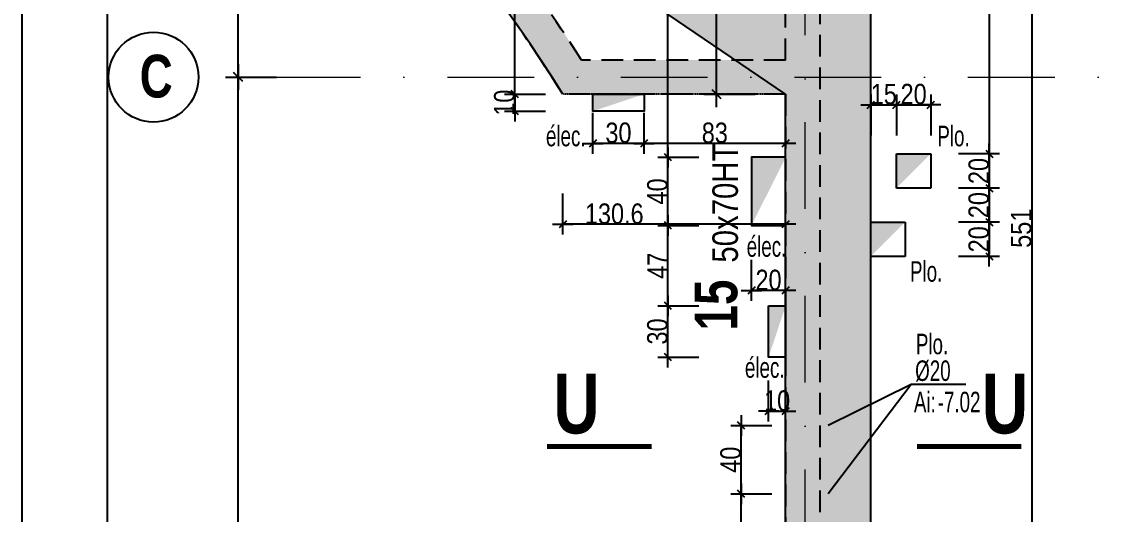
# Model space of a CAD drawing. Header units: millimetres. Extents: x 16050 to 21990, y -27198 to -22998.
# Drawn here: x 16050 to 16690, y -24818 to -24530 of the extents above; entities that cross this region are included whole.
import ezdxf
from ezdxf.enums import TextEntityAlignment as Align

# ---------------------------------------------------------------- set-up
doc = ezdxf.new("R2010")
doc.units = ezdxf.units.MM
doc.linetypes.add('CACHEX2', pattern=[19.049999999999997, 12.7, -6.35])
doc.linetypes.add('TIRETPTX2', pattern=[50.8, 25.4, -12.7, 0, -12.7])
for name, color, linetype in [('01-Cad  2', 1, 'Continuous'), ('01_cote_gen', 4, 'Continuous'), ('01_linteaux', 2, 'Continuous'), ('01_murs_sup', 2, 'CACHEX2'), ('01_poch_BN', 9, 'Continuous'), ('01_resv', 32, 'Continuous'), ('01_texte', 230, 'Continuous'), ('AA_COTES', 2, 'Continuous')]:
    doc.layers.add(name, color=color, linetype=linetype)
doc.layers.add('01_tram_axes', color=2, linetype='TIRETPTX2', lineweight=9)
doc.styles.add('ARIAL NA', font='ARIALN.TTF')
doc.styles.add('impact', font='impact.ttf')
doc.styles.add('STYLE2', font='ARIALN.TTF')
doc.dimstyles.new('JB50', dxfattribs={"dimscale": 0.1, "dimtxt": 150, "dimasz": 15, "dimexe": 0.1, "dimexo": 0.1, "dimgap": 0.09, "dimtad": 1, "dimdec": 1, "dimdsep": 46, "dimtxsty": 'STYLE2', "dimblk1": 'BOND_G', "dimblk2": 'BOND_D', "dimsah": 1, "dimcen": 1.5, "dimdle": 0.01, "dimse1": 1, "dimse2": 1, "dimclrd": 4, "dimclre": 2, "dimclrt": 6, "dimazin": 2, "dimtfac": 2.333333333333333, "dimtdec": 1, "dimtix": 1, "dimtmove": 2, "dimatfit": 3, "dimldrblk": 'BOND_G', "dimfxl": 1, "dimtolj": 1, "dimtzin": 0, "dimarcsym": 0})
doc.dimstyles.new('JB50res', dxfattribs={"dimscale": 0.1, "dimtxt": 120, "dimasz": 12, "dimexe": 0.1, "dimexo": 0.1, "dimgap": 0.09, "dimtad": 1, "dimdec": 1, "dimdsep": 46, "dimtxsty": 'STYLE2', "dimblk1": 'BOND_G', "dimblk2": 'BOND_D', "dimsah": 1, "dimcen": 1.5, "dimdle": 0.01, "dimse1": 1, "dimse2": 1, "dimclrd": 4, "dimclre": 2, "dimclrt": 6, "dimazin": 2, "dimtfac": 2.333333333333333, "dimtdec": 1, "dimtix": 1, "dimtmove": 2, "dimatfit": 3, "dimldrblk": 'BOND_G', "dimfxl": 1, "dimtolj": 1, "dimtzin": 0, "dimarcsym": 0})

# ---------------------------------------------------------------- blocks, each defined once
blk = doc.blocks.new('BOND_G')
at = {"layer": 'AA_COTES', "color": 0}
for p, q in [((0, -5), (0, 14.99999999999999)), ((5, 0), (-5, 0)), ((1.767766952966312, 1.767766952966312), (-1.767766952966426, -1.767766952966426))]:
    blk.add_line(p, q, dxfattribs=at)
blk = doc.blocks.new('BOND_D')
at = {"layer": 'AA_COTES', "color": 0}
for p, q in [((0, 5), (0, -15)), ((5, 0), (-5, 0)), ((-1.767766952966312, -1.767766952966312), (1.767766952966426, 1.767766952966426))]:
    blk.add_line(p, q, dxfattribs=at)
blk = doc.blocks.new('*D5467')
at = {"layer": '01_cote_gen', "color": 4, "lineweight": -2, "ltscale": 3, "transparency": 16777216}
blk.add_line((16176.35686129236, -25170.91393041455), (16176.35686129236, -24563.91393007614), dxfattribs=at)
at = {"layer": 'Defpoints', "color": 0, "ltscale": 3, "transparency": 16777216}
for p in [(16176.35686129236, -24562.41393007614), (16176.35686129236, -24562.41393007614), (16268.07603267773, -25172.41393041455)]:
    blk.add_point(p, dxfattribs=at)
at = {"layer": '01_cote_gen', "color": 4, "lineweight": -2, "ltscale": 3, "transparency": 16777216, "xscale": 1.5, "yscale": 1.5, "zscale": 1.5}
for name, p, rotation in [('BOND_D', (16176.35686129236, -24562.41393007614), 90), ('BOND_G', (16176.35686129236, -25172.41393041455), 270)]:
    blk.add_blockref(name, p, dxfattribs=dict(at, rotation=rotation))
at = {"layer": '01_cote_gen', "color": 6, "ltscale": 3, "transparency": 16777216, "insert": (16168.68926647654, -24867.41393024534), "char_height": 15, "attachment_point": 5, "rotation": 90, "style": 'STYLE2'}
blk.add_mtext('\\A1;610', dxfattribs=at)
blk = doc.blocks.new('*D5468')
at = {"layer": '01_cote_gen', "color": 4, "lineweight": -2, "ltscale": 3, "transparency": 16777216}
blk.add_line((16176.35686129236, -24560.91393007614), (16176.35686129236, -24415.91393005919), dxfattribs=at)
at = {"layer": 'Defpoints', "color": 0, "ltscale": 3, "transparency": 16777216}
for p in [(16176.35686129236, -24414.41393005919), (16268.14175490055, -24414.41393005919), (16176.35686129236, -24562.41393007614)]:
    blk.add_point(p, dxfattribs=at)
at = {"layer": '01_cote_gen', "color": 4, "lineweight": -2, "ltscale": 3, "transparency": 16777216, "xscale": 1.5, "yscale": 1.5, "zscale": 1.5}
for name, p, rotation in [('BOND_D', (16176.35686129236, -24414.41393005919), 90), ('BOND_G', (16176.35686129236, -24562.41393007614), 270)]:
    blk.add_blockref(name, p, dxfattribs=dict(at, rotation=rotation))
at = {"layer": '01_cote_gen', "color": 6, "ltscale": 3, "transparency": 16777216, "insert": (16168.68926647654, -24488.41393006766), "char_height": 15, "attachment_point": 5, "rotation": 90, "style": 'STYLE2'}
blk.add_mtext('\\A1;148', dxfattribs=at)
blk = doc.blocks.new('*D7367')
at = {"layer": '01_cote_gen', "color": 4, "lineweight": -2, "ltscale": 0.1, "transparency": 16777216}
blk.add_line((16641.49295428441, -24376.57622839697), (16641.4929542844, -24925.21694104262), dxfattribs=at)
at = {"layer": 'Defpoints', "color": 0, "ltscale": 0.1, "transparency": 16777216}
for p in [(16623.21368404924, -24375.37622839697), (16623.23056577023, -24926.41694104263), (16641.4929542844, -24926.41694104263)]:
    blk.add_point(p, dxfattribs=at)
at = {"layer": '01_cote_gen', "color": 4, "lineweight": -2, "ltscale": 0.1, "transparency": 16777216, "xscale": 1.2, "yscale": 1.2, "zscale": 1.2}
for name, p, rotation in [('BOND_G', (16641.49295428441, -24375.37622839697), 90), ('BOND_D', (16641.4929542844, -24926.41694104263), 270)]:
    blk.add_blockref(name, p, dxfattribs=dict(at, rotation=rotation))
at = {"layer": '01_cote_gen', "color": 6, "ltscale": 0.1, "transparency": 16777216, "insert": (16635.35707843175, -24650.89658471979), "char_height": 12, "attachment_point": 5, "rotation": 90, "style": 'STYLE2'}
blk.add_mtext('\\A1;551', dxfattribs=at)
blk = doc.blocks.new('*D7787')
at = {"layer": '01_texte', "color": 4, "lineweight": -2, "ltscale": 200, "transparency": 16777216}
blk.add_line((16616.60744209926, -24376.57622839407), (16616.60744209925, -24606.17224478113), dxfattribs=at)
at = {"layer": 'Defpoints', "color": 0, "ltscale": 200, "transparency": 16777216}
for p in [(16595.61860503998, -24375.37622839407), (16582.26628271225, -24607.37224478113), (16616.60744209925, -24607.37224478113)]:
    blk.add_point(p, dxfattribs=at)
at = {"layer": '01_texte', "color": 4, "lineweight": -2, "ltscale": 200, "transparency": 16777216, "xscale": 1.2, "yscale": 1.2, "zscale": 1.2}
for name, p, rotation in [('BOND_G', (16616.60744209926, -24375.37622839407), 90), ('BOND_D', (16616.60744209925, -24607.37224478113), 270)]:
    blk.add_blockref(name, p, dxfattribs=dict(at, rotation=rotation))
at = {"layer": '01_texte', "color": 6, "ltscale": 200, "transparency": 16777216, "insert": (16610.4715662466, -24491.3742365876), "char_height": 12, "attachment_point": 5, "rotation": 90, "style": 'STYLE2'}
blk.add_mtext('\\A1;232', dxfattribs=at)
blk = doc.blocks.new('*D7788')
at = {"layer": '01_texte', "color": 4, "lineweight": -2, "ltscale": 200, "transparency": 16777216}
blk.add_line((16616.60744209925, -24608.57224478113), (16616.60744209925, -24626.17224478113), dxfattribs=at)
at = {"layer": 'Defpoints', "color": 0, "ltscale": 200, "transparency": 16777216}
for p in [(16598.60744209925, -24607.37224478113), (16582.26628271225, -24627.37224478113), (16616.60744209925, -24627.37224478113)]:
    blk.add_point(p, dxfattribs=at)
at = {"layer": '01_texte', "color": 4, "lineweight": -2, "ltscale": 200, "transparency": 16777216, "xscale": 1.2, "yscale": 1.2, "zscale": 1.2}
for name, p, rotation in [('BOND_G', (16616.60744209925, -24607.37224478113), 90), ('BOND_D', (16616.60744209925, -24627.37224478113), 270)]:
    blk.add_blockref(name, p, dxfattribs=dict(at, rotation=rotation))
at = {"layer": '01_texte', "color": 6, "ltscale": 200, "transparency": 16777216, "insert": (16610.4715662466, -24617.37224478113), "char_height": 12, "attachment_point": 5, "rotation": 90, "style": 'STYLE2'}
blk.add_mtext('\\A1;20', dxfattribs=at)
blk = doc.blocks.new('*D7789')
at = {"layer": '01_texte', "color": 4, "lineweight": -2, "ltscale": 200, "transparency": 16777216}
blk.add_line((16616.60744209925, -24628.57224478113), (16616.60744209925, -24646.15979470483), dxfattribs=at)
at = {"layer": 'Defpoints', "color": 0, "ltscale": 200, "transparency": 16777216}
for p in [(16598.60744209925, -24627.37224478113), (16567.22373532893, -24647.35979470483), (16616.60744209925, -24647.35979470483)]:
    blk.add_point(p, dxfattribs=at)
at = {"layer": '01_texte', "color": 4, "lineweight": -2, "ltscale": 200, "transparency": 16777216, "xscale": 1.2, "yscale": 1.2, "zscale": 1.2}
for name, p, rotation in [('BOND_G', (16616.60744209925, -24627.37224478113), 90), ('BOND_D', (16616.60744209925, -24647.35979470483), 270)]:
    blk.add_blockref(name, p, dxfattribs=dict(at, rotation=rotation))
at = {"layer": '01_texte', "color": 6, "ltscale": 200, "transparency": 16777216, "insert": (16610.4715662466, -24637.36601974298), "char_height": 12, "attachment_point": 5, "rotation": 90, "style": 'STYLE2'}
blk.add_mtext('\\A1;20', dxfattribs=at)
blk = doc.blocks.new('*D7790')
at = {"layer": '01_texte', "color": 4, "lineweight": -2, "ltscale": 200, "transparency": 16777216}
blk.add_line((16616.60744209925, -24648.55979470483), (16616.60744209925, -24666.15979470483), dxfattribs=at)
at = {"layer": 'Defpoints', "color": 0, "ltscale": 200, "transparency": 16777216}
for p in [(16567.22373532893, -24647.35979470483), (16567.22373532893, -24667.35979470483), (16616.60744209925, -24667.35979470483)]:
    blk.add_point(p, dxfattribs=at)
at = {"layer": '01_texte', "color": 4, "lineweight": -2, "ltscale": 200, "transparency": 16777216, "xscale": 1.2, "yscale": 1.2, "zscale": 1.2}
for name, p, rotation in [('BOND_G', (16616.60744209925, -24647.35979470483), 90), ('BOND_D', (16616.60744209925, -24667.35979470483), 270)]:
    blk.add_blockref(name, p, dxfattribs=dict(at, rotation=rotation))
at = {"layer": '01_texte', "color": 6, "ltscale": 200, "transparency": 16777216, "insert": (16610.4715662466, -24657.35979470483), "char_height": 12, "attachment_point": 5, "rotation": 90, "style": 'STYLE2'}
blk.add_mtext('\\A1;20', dxfattribs=at)
blk = doc.blocks.new('*D7791')
at = {"layer": '01_texte', "color": 4, "lineweight": -2, "ltscale": 200, "transparency": 16777216}
blk.add_line((16548.42373532707, -24578.56511745931), (16561.06628271225, -24578.56511745931), dxfattribs=at)
at = {"layer": 'Defpoints', "color": 0, "ltscale": 200, "transparency": 16777216}
for p in [(16562.26628271225, -24578.56511745931), (16547.22373532707, -24593.77231711822), (16562.26628271225, -24607.37224478113)]:
    blk.add_point(p, dxfattribs=at)
at = {"layer": '01_texte', "color": 4, "lineweight": -2, "ltscale": 200, "transparency": 16777216, "xscale": 1.2, "yscale": 1.2, "zscale": 1.2, "rotation": 180}
blk.add_blockref('BOND_G', (16547.22373532707, -24578.56511745931), dxfattribs=at)
at = {"layer": '01_texte', "color": 4, "lineweight": -2, "ltscale": 200, "transparency": 16777216, "xscale": 1.2, "yscale": 1.2, "zscale": 1.2}
blk.add_blockref('BOND_D', (16562.26628271225, -24578.56511745931), dxfattribs=at)
at = {"layer": '01_texte', "color": 6, "ltscale": 200, "transparency": 16777216, "insert": (16554.74500901966, -24572.42924160665), "char_height": 12, "attachment_point": 5, "style": 'STYLE2'}
blk.add_mtext('\\A1;15', dxfattribs=at)
blk = doc.blocks.new('*D7792')
at = {"layer": '01_texte', "color": 4, "lineweight": -2, "ltscale": 200, "transparency": 16777216}
blk.add_line((16563.46628271225, -24578.56511745931), (16581.06628271225, -24578.56511745931), dxfattribs=at)
at = {"layer": 'Defpoints', "color": 0, "ltscale": 200, "transparency": 16777216}
for p in [(16582.26628271225, -24578.56511745931), (16562.26628271225, -24584.56511745931), (16582.26628271225, -24607.37224478113)]:
    blk.add_point(p, dxfattribs=at)
at = {"layer": '01_texte', "color": 4, "lineweight": -2, "ltscale": 200, "transparency": 16777216, "xscale": 1.2, "yscale": 1.2, "zscale": 1.2, "rotation": 180}
blk.add_blockref('BOND_G', (16562.26628271225, -24578.56511745931), dxfattribs=at)
at = {"layer": '01_texte', "color": 4, "lineweight": -2, "ltscale": 200, "transparency": 16777216, "xscale": 1.2, "yscale": 1.2, "zscale": 1.2}
blk.add_blockref('BOND_D', (16582.26628271225, -24578.56511745931), dxfattribs=at)
at = {"layer": '01_texte', "color": 6, "ltscale": 200, "transparency": 16777216, "insert": (16572.26628271225, -24572.42924160665), "char_height": 12, "attachment_point": 5, "style": 'STYLE2'}
blk.add_mtext('\\A1;20', dxfattribs=at)
blk = doc.blocks.new('*D7793')
at = {"layer": '01_texte', "color": 4, "lineweight": -2, "ltscale": 200, "transparency": 16777216}
blk.add_line((16471.14237058355, -24925.23243023194), (16471.14237058355, -24807.6184325593), dxfattribs=at)
at = {"layer": 'Defpoints', "color": 0, "ltscale": 200, "transparency": 16777216}
for p in [(16471.14237058355, -24806.4184325593), (16522.2172992463, -24806.4184325593), (16497.22373533878, -24926.43243023194)]:
    blk.add_point(p, dxfattribs=at)
at = {"layer": '01_texte', "color": 4, "lineweight": -2, "ltscale": 200, "transparency": 16777216, "xscale": 1.2, "yscale": 1.2, "zscale": 1.2}
for name, p, rotation in [('BOND_D', (16471.14237058355, -24806.4184325593), 90), ('BOND_G', (16471.14237058355, -24926.43243023194), 270)]:
    blk.add_blockref(name, p, dxfattribs=dict(at, rotation=rotation))
at = {"layer": '01_texte', "color": 6, "ltscale": 200, "transparency": 16777216, "insert": (16465.0064947309, -24866.42543139562), "char_height": 12, "attachment_point": 5, "rotation": 90, "style": 'STYLE2'}
blk.add_mtext('\\A1;120', dxfattribs=at)
blk = doc.blocks.new('*D7794')
at = {"layer": '01_texte', "color": 4, "lineweight": -2, "ltscale": 200, "transparency": 16777216}
blk.add_line((16471.14237058355, -24805.2184325593), (16471.14237058355, -24767.61843258604), dxfattribs=at)
at = {"layer": 'Defpoints', "color": 0, "ltscale": 200, "transparency": 16777216}
for p in [(16471.14237058355, -24766.41843258604), (16522.21730352181, -24766.41843258604), (16489.14237058355, -24806.4184325593)]:
    blk.add_point(p, dxfattribs=at)
at = {"layer": '01_texte', "color": 4, "lineweight": -2, "ltscale": 200, "transparency": 16777216, "xscale": 1.2, "yscale": 1.2, "zscale": 1.2}
for name, p, rotation in [('BOND_D', (16471.14237058355, -24766.41843258604), 90), ('BOND_G', (16471.14237058355, -24806.4184325593), 270)]:
    blk.add_blockref(name, p, dxfattribs=dict(at, rotation=rotation))
at = {"layer": '01_texte', "color": 6, "ltscale": 200, "transparency": 16777216, "insert": (16465.0064947309, -24786.41843257267), "char_height": 12, "attachment_point": 5, "rotation": 90, "style": 'STYLE2'}
blk.add_mtext('\\A1;40', dxfattribs=at)
blk = doc.blocks.new('*D7837')
at = {"layer": '01_resv', "color": 4, "lineweight": -2, "ltscale": 200, "transparency": 16777216}
for p, q in [((16338.51053725241, -24571.18680245285), (16338.51053725241, -24569.98680245285)), ((16338.51053725241, -24572.38680245285), (16338.51053725241, -24582.35939593577)), ((16338.51053725241, -24583.55939593578), (16338.51053725241, -24584.75939593578))]:
    blk.add_line(p, q, dxfattribs=at)
at = {"layer": 'Defpoints', "color": 0, "ltscale": 200, "transparency": 16777216}
for p in [(16384.26152309562, -24572.38680245285), (16338.51053725241, -24582.35939593577), (16384.26152309562, -24582.35939593577)]:
    blk.add_point(p, dxfattribs=at)
at = {"layer": '01_resv', "color": 4, "lineweight": -2, "ltscale": 200, "transparency": 16777216, "xscale": 1.2, "yscale": 1.2, "zscale": 1.2}
for name, p, rotation in [('BOND_G', (16338.51053725241, -24572.38680245285), 270), ('BOND_D', (16338.51053725241, -24582.35939593577), 90)]:
    blk.add_blockref(name, p, dxfattribs=dict(at, rotation=rotation))
at = {"layer": '01_resv', "color": 6, "ltscale": 200, "transparency": 16777216, "insert": (16332.37466139976, -24577.37309919431), "char_height": 12, "attachment_point": 5, "rotation": 90, "style": 'STYLE2'}
blk.add_mtext('\\A1;10', dxfattribs=at)
blk = doc.blocks.new('*D7838')
at = {"layer": '01_resv', "color": 4, "lineweight": -2, "ltscale": 200, "transparency": 16777216}
blk.add_line((16338.51053725241, -24571.18680245285), (16338.51053725241, -24376.61537716647), dxfattribs=at)
at = {"layer": 'Defpoints', "color": 0, "ltscale": 200, "transparency": 16777216}
for p in [(16338.51053725241, -24375.41537716647), (16362.8707350739, -24375.41537716647), (16356.51053725241, -24572.38680245285)]:
    blk.add_point(p, dxfattribs=at)
at = {"layer": '01_resv', "color": 4, "lineweight": -2, "ltscale": 200, "transparency": 16777216, "xscale": 1.2, "yscale": 1.2, "zscale": 1.2}
for name, p, rotation in [('BOND_D', (16338.51053725241, -24375.41537716647), 90), ('BOND_G', (16338.51053725241, -24572.38680245285), 270)]:
    blk.add_blockref(name, p, dxfattribs=dict(at, rotation=rotation))
at = {"layer": '01_resv', "color": 6, "ltscale": 200, "transparency": 16777216, "insert": (16332.37466139976, -24473.90108980965), "char_height": 12, "attachment_point": 5, "rotation": 90, "style": 'STYLE2'}
blk.add_mtext('\\A1;197', dxfattribs=at)
blk = doc.blocks.new('*D7839')
at = {"layer": '01_resv', "color": 4, "lineweight": -2, "ltscale": 200, "transparency": 16777216}
blk.add_line((16496.02373532676, -24601.23265192972), (16415.44402439248, -24601.23265192972), dxfattribs=at)
at = {"layer": 'Defpoints', "color": 0, "ltscale": 200, "transparency": 16777216}
for p in [(16414.24402439248, -24584.92123261696), (16497.22373532676, -24584.92123261696), (16414.24402439248, -24601.23265192972)]:
    blk.add_point(p, dxfattribs=at)
at = {"layer": '01_resv', "color": 4, "lineweight": -2, "ltscale": 200, "transparency": 16777216, "xscale": 1.2, "yscale": 1.2, "zscale": 1.2, "rotation": 180}
blk.add_blockref('BOND_D', (16414.24402439248, -24601.23265192972), dxfattribs=at)
at = {"layer": '01_resv', "color": 4, "lineweight": -2, "ltscale": 200, "transparency": 16777216, "xscale": 1.2, "yscale": 1.2, "zscale": 1.2}
blk.add_blockref('BOND_G', (16497.22373532676, -24601.23265192972), dxfattribs=at)
at = {"layer": '01_resv', "color": 6, "ltscale": 200, "transparency": 16777216, "insert": (16455.73387985962, -24595.09677607706), "char_height": 12, "attachment_point": 5, "style": 'STYLE2'}
blk.add_mtext('\\A1;83', dxfattribs=at)
blk = doc.blocks.new('*D7840')
at = {"layer": '01_resv', "color": 4, "lineweight": -2, "ltscale": 200, "transparency": 16777216}
blk.add_line((16413.04402439247, -24601.23265192972), (16385.46152309562, -24601.23265192972), dxfattribs=at)
at = {"layer": 'Defpoints', "color": 0, "ltscale": 200, "transparency": 16777216}
for p in [(16384.26152309562, -24583.23265192972), (16414.24402439248, -24583.23265192972), (16384.26152309562, -24601.23265192972)]:
    blk.add_point(p, dxfattribs=at)
at = {"layer": '01_resv', "color": 4, "lineweight": -2, "ltscale": 200, "transparency": 16777216, "xscale": 1.2, "yscale": 1.2, "zscale": 1.2, "rotation": 180}
blk.add_blockref('BOND_D', (16384.26152309562, -24601.23265192972), dxfattribs=at)
at = {"layer": '01_resv', "color": 4, "lineweight": -2, "ltscale": 200, "transparency": 16777216, "xscale": 1.2, "yscale": 1.2, "zscale": 1.2}
blk.add_blockref('BOND_G', (16414.24402439248, -24601.23265192972), dxfattribs=at)
at = {"layer": '01_resv', "color": 6, "ltscale": 200, "transparency": 16777216, "insert": (16399.25277374405, -24595.09677607706), "char_height": 12, "attachment_point": 5, "style": 'STYLE2'}
blk.add_mtext('\\A1;30', dxfattribs=at)
blk = doc.blocks.new('*D7841')
at = {"layer": '01_resv', "color": 4, "lineweight": -2, "ltscale": 200, "transparency": 16777216}
blk.add_line((16428.26741681981, -24648.1229857345), (16428.26741681981, -24610.56861139494), dxfattribs=at)
at = {"layer": 'Defpoints', "color": 0, "ltscale": 200, "transparency": 16777216}
for p in [(16428.26741681981, -24609.36861139494), (16477.19957937088, -24609.36861139494), (16477.19957937229, -24649.3229857345)]:
    blk.add_point(p, dxfattribs=at)
at = {"layer": '01_resv', "color": 4, "lineweight": -2, "ltscale": 200, "transparency": 16777216, "xscale": 1.2, "yscale": 1.2, "zscale": 1.2}
for name, p, rotation in [('BOND_D', (16428.26741681981, -24609.36861139494), 90), ('BOND_G', (16428.26741681981, -24649.3229857345), 270)]:
    blk.add_blockref(name, p, dxfattribs=dict(at, rotation=rotation))
at = {"layer": '01_resv', "color": 6, "ltscale": 200, "transparency": 16777216, "insert": (16422.13154096716, -24629.34579856472), "char_height": 12, "attachment_point": 5, "rotation": 90, "style": 'STYLE2'}
blk.add_mtext('\\A1;40', dxfattribs=at)
blk = doc.blocks.new('*D7842')
at = {"layer": '01_resv', "color": 4, "lineweight": -2, "ltscale": 200, "transparency": 16777216}
blk.add_line((16428.26741681981, -24608.16861139494), (16428.26741681982, -24376.576228382), dxfattribs=at)
at = {"layer": 'Defpoints', "color": 0, "ltscale": 200, "transparency": 16777216}
for p in [(16428.26741681982, -24375.376228382), (16464.30141729712, -24375.376228382), (16477.19957937229, -24609.36861139494)]:
    blk.add_point(p, dxfattribs=at)
at = {"layer": '01_resv', "color": 4, "lineweight": -2, "ltscale": 200, "transparency": 16777216, "xscale": 1.2, "yscale": 1.2, "zscale": 1.2}
for name, p, rotation in [('BOND_D', (16428.26741681982, -24375.376228382), 90), ('BOND_G', (16428.26741681981, -24609.36861139494), 270)]:
    blk.add_blockref(name, p, dxfattribs=dict(at, rotation=rotation))
at = {"layer": '01_resv', "color": 6, "ltscale": 200, "transparency": 16777216, "insert": (16422.13154096716, -24426.66300188688), "char_height": 12, "attachment_point": 5, "rotation": 90, "style": 'STYLE2'}
blk.add_mtext('\\A1;234', dxfattribs=at)
blk = doc.blocks.new('*D7843')
at = {"layer": '01_resv', "color": 4, "lineweight": -2, "ltscale": 200, "transparency": 16777216}
blk.add_line((16428.26741681981, -24695.14653308447), (16428.26741681981, -24650.5229857345), dxfattribs=at)
at = {"layer": 'Defpoints', "color": 0, "ltscale": 200, "transparency": 16777216}
for p in [(16428.26741681981, -24649.3229857345), (16487.21067439176, -24649.3229857345), (16487.24917592832, -24696.34653308447)]:
    blk.add_point(p, dxfattribs=at)
at = {"layer": '01_resv', "color": 4, "lineweight": -2, "ltscale": 200, "transparency": 16777216, "xscale": 1.2, "yscale": 1.2, "zscale": 1.2}
for name, p, rotation in [('BOND_D', (16428.26741681981, -24649.3229857345), 90), ('BOND_G', (16428.26741681981, -24696.34653308447), 270)]:
    blk.add_blockref(name, p, dxfattribs=dict(at, rotation=rotation))
at = {"layer": '01_resv', "color": 6, "ltscale": 200, "transparency": 16777216, "insert": (16422.25841681982, -24672.83475940948), "char_height": 12, "attachment_point": 5, "rotation": 90, "style": 'STYLE2'}
blk.add_mtext('\\A1;47', dxfattribs=at)
blk = doc.blocks.new('*D7844')
at = {"layer": '01_resv', "color": 4, "lineweight": -2, "ltscale": 200, "transparency": 16777216}
blk.add_line((16428.26741681981, -24725.12903438133), (16428.26741681981, -24697.54653308447), dxfattribs=at)
at = {"layer": 'Defpoints', "color": 0, "ltscale": 200, "transparency": 16777216}
for p in [(16428.26741681981, -24696.34653308447), (16487.24917592832, -24696.34653308447), (16487.24917592832, -24726.32903438133)]:
    blk.add_point(p, dxfattribs=at)
at = {"layer": '01_resv', "color": 4, "lineweight": -2, "ltscale": 200, "transparency": 16777216, "xscale": 1.2, "yscale": 1.2, "zscale": 1.2}
for name, p, rotation in [('BOND_D', (16428.26741681981, -24696.34653308447), 90), ('BOND_G', (16428.26741681981, -24726.32903438133), 270)]:
    blk.add_blockref(name, p, dxfattribs=dict(at, rotation=rotation))
at = {"layer": '01_resv', "color": 6, "ltscale": 200, "transparency": 16777216, "insert": (16422.13154096716, -24711.3377837329), "char_height": 12, "attachment_point": 5, "rotation": 90, "style": 'STYLE2'}
blk.add_mtext('\\A1;30', dxfattribs=at)
blk = doc.blocks.new('*D7845')
at = {"layer": '01_resv', "color": 4, "lineweight": -2, "ltscale": 200, "transparency": 16777216}
blk.add_line((16496.02176941124, -24687.38415286527), (16478.39957937229, -24687.38415286527), dxfattribs=at)
at = {"layer": 'Defpoints', "color": 0, "ltscale": 200, "transparency": 16777216}
for p in [(16477.19957937229, -24649.3229857345), (16497.22176941124, -24649.3229857345), (16477.19957937229, -24687.38415286527)]:
    blk.add_point(p, dxfattribs=at)
at = {"layer": '01_resv', "color": 4, "lineweight": -2, "ltscale": 200, "transparency": 16777216, "xscale": 1.2, "yscale": 1.2, "zscale": 1.2, "rotation": 180}
blk.add_blockref('BOND_D', (16477.19957937229, -24687.38415286527), dxfattribs=at)
at = {"layer": '01_resv', "color": 4, "lineweight": -2, "ltscale": 200, "transparency": 16777216, "xscale": 1.2, "yscale": 1.2, "zscale": 1.2}
blk.add_blockref('BOND_G', (16497.22176941124, -24687.38415286527), dxfattribs=at)
at = {"layer": '01_resv', "color": 6, "ltscale": 200, "transparency": 16777216, "insert": (16487.21067439176, -24681.24827701261), "char_height": 12, "attachment_point": 5, "style": 'STYLE2'}
blk.add_mtext('\\A1;20', dxfattribs=at)
blk = doc.blocks.new('*D7846')
at = {"layer": '01_resv', "color": 4, "lineweight": -2, "ltscale": 200, "transparency": 16777216}
for p, q in [((16486.04917592832, -24758.06381947457), (16484.84917592832, -24758.06381947457)), ((16487.24917592832, -24758.06381947457), (16497.22176941124, -24758.06381947457)), ((16498.42176941124, -24758.06381947457), (16499.62176941125, -24758.06381947457))]:
    blk.add_line(p, q, dxfattribs=at)
at = {"layer": 'Defpoints', "color": 0, "ltscale": 200, "transparency": 16777216}
for p in [(16487.24917592832, -24726.32903438133), (16497.22176941124, -24726.32903438133), (16497.22176941124, -24758.06381947457)]:
    blk.add_point(p, dxfattribs=at)
at = {"layer": '01_resv', "color": 4, "lineweight": -2, "ltscale": 200, "transparency": 16777216, "xscale": 1.2, "yscale": 1.2, "zscale": 1.2}
blk.add_blockref('BOND_G', (16487.24917592832, -24758.06381947457), dxfattribs=at)
at = {"layer": '01_resv', "color": 4, "lineweight": -2, "ltscale": 200, "transparency": 16777216, "xscale": 1.2, "yscale": 1.2, "zscale": 1.2, "rotation": 180}
blk.add_blockref('BOND_D', (16497.22176941124, -24758.06381947457), dxfattribs=at)
at = {"layer": '01_resv', "color": 6, "ltscale": 200, "transparency": 16777216, "insert": (16492.23547266978, -24751.92794362191), "char_height": 12, "attachment_point": 5, "style": 'STYLE2'}
blk.add_mtext('\\A1;10', dxfattribs=at)
blk = doc.blocks.new('*D7847')
at = {"layer": '01_cote_gen', "color": 4, "lineweight": -2, "transparency": 16777216}
for p, q in [((16456.80141729712, -24376.91537716647), (16456.80141729712, -24430.986922355)), ((16456.80141729712, -24570.91392985719), (16456.80141729712, -24457.01447215037))]:
    blk.add_line(p, q, dxfattribs=at)
at = {"layer": 'Defpoints', "color": 0, "transparency": 16777216}
for p in [(16456.80141729712, -24375.41537716647), (16488.04728554434, -24375.41537716647), (16497.21809256056, -24572.41392985719)]:
    blk.add_point(p, dxfattribs=at)
at = {"layer": '01_cote_gen', "color": 4, "lineweight": -2, "transparency": 16777216, "xscale": 1.5, "yscale": 1.5, "zscale": 1.5}
for name, p, rotation in [('BOND_D', (16456.80141729712, -24375.41537716647), 90), ('BOND_G', (16456.80141729712, -24572.41392985719), 270)]:
    blk.add_blockref(name, p, dxfattribs=dict(at, rotation=rotation))
at = {"layer": '01_cote_gen', "color": 6, "transparency": 16777216, "insert": (16450.66554144446, -24444.00069725268), "char_height": 15, "attachment_point": 5, "rotation": 90, "style": 'STYLE2'}
blk.add_mtext('\\A1;197', dxfattribs=at)
blk = doc.blocks.new('*D7848')
at = {"layer": '01_resv', "color": 4, "lineweight": -2, "ltscale": 200, "transparency": 16777216}
blk.add_line((16496.01809256056, -24648.59201855565), (16367.82323559924, -24648.59201855565), dxfattribs=at)
at = {"layer": 'Defpoints', "color": 0, "ltscale": 200, "transparency": 16777216}
for p in [(16366.62323559924, -24572.41539485241), (16497.21809256056, -24572.41392985719), (16366.62323559924, -24648.59201855565)]:
    blk.add_point(p, dxfattribs=at)
at = {"layer": '01_resv', "color": 4, "lineweight": -2, "ltscale": 200, "transparency": 16777216, "xscale": 1.2, "yscale": 1.2, "zscale": 1.2, "rotation": 180}
blk.add_blockref('BOND_D', (16366.62323559924, -24648.59201855565), dxfattribs=at)
at = {"layer": '01_resv', "color": 4, "lineweight": -2, "ltscale": 200, "transparency": 16777216, "xscale": 1.2, "yscale": 1.2, "zscale": 1.2}
blk.add_blockref('BOND_G', (16497.21809256056, -24648.59201855565), dxfattribs=at)
at = {"layer": '01_resv', "color": 6, "ltscale": 200, "transparency": 16777216, "insert": (16396.79789805673, -24642.45614270299), "char_height": 12, "attachment_point": 5, "style": 'STYLE2'}
blk.add_mtext('\\A1;130.6', dxfattribs=at)

msp = doc.modelspace()

# ---------------------------------------------------------------- hatches: boundary and pattern name
at = {"layer": '01_murs_sup', "ltscale": 0.1}
h = msp.add_hatch(dxfattribs=at)
h.set_pattern_fill('DASH', color=256, scale=2.5, angle=135)
h.set_pattern_definition([(135, (16292.66067989183, 9350.106249136039), (-11.22532015133644, 8.881784197001252e-16), [7.9375, -7.9375])])
edge = h.paths.add_edge_path()
edge.add_line((17705.22079610494, -23796.41539506754), (17559.24104834594, -23796.41539506753))
edge.add_line((17559.24104834594, -23796.41539506753), (17559.24104833078, -23812.41539506753))
edge.add_line((17559.24104833078, -23812.41539506753), (17689.22079610494, -23812.4153951906))
edge.add_line((17689.22079610494, -23812.4153951906), (17689.22079610494, -24405.47082959298))
edge.add_line((17689.22079610494, -24405.47082959298), (17127.22084058023, -24405.47082959298))
edge.add_line((17127.22084058023, -24405.47082959298), (17127.22084058023, -24315.54196666288))
edge.add_line((17127.22084058023, -24315.54196666288), (17109.22084058023, -24315.54196666288))
edge.add_line((17109.22084058023, -24315.54196666288), (17109.22084058023, -24405.47082959298))
edge.add_line((17109.22084058023, -24405.47082959298), (16517.22059811673, -24405.47082959298))
edge.add_line((16517.22059811673, -24405.47082959298), (16517.22059811673, -23812.41539506753))
edge.add_line((16517.22059811673, -23812.41539506753), (16729.22084058023, -23812.41539506753))
edge.add_line((16729.22084058023, -23812.41539506753), (16729.22084058023, -23796.41539506753))
edge.add_line((16729.22084058023, -23796.41539506753), (16702.22083706385, -23796.41539506753))
edge.add_line((16702.22083706385, -23796.41539506753), (16702.22083706385, -23796.41555334018))
edge.add_line((16702.22083706385, -23796.41555334018), (16497.2279141825, -23796.41393010276))
edge.add_line((16497.2279141825, -23796.41393010276), (16499.84690070284, -24156.37622836651))
edge.add_line((16499.84690070284, -24156.37622836651), (16124.5926977623, -24156.37622836651))
edge.add_line((16124.5926977623, -24156.37622836651), (16121.97083681319, -24316.32514881953))
edge.add_arc((15631.72303315123, -25029.58467028727), 865.4952651284592, 31.885060788712792, 55.49792049891829, ccw=False)
edge.add_line((16366.62323559859, -24572.41539485136), (16497.22176941124, -24572.41539485196))
edge.add_line((16497.22176941124, -24572.41539485196), (16497.22176941124, -25180.41539481542))
edge.add_line((16497.22176941124, -25180.41539481542), (16706.22082985226, -25180.41539481542))
edge.add_line((16706.22082985226, -25180.41539481542), (16706.22082985226, -25164.41539481542))
edge.add_line((16706.22082985226, -25164.41539481542), (16517.22059811673, -25164.41539481542))
edge.add_line((16517.22059811673, -25164.41539481542), (16517.22059811673, -24423.47082959298))
edge.add_line((16517.22059811673, -24423.47082959298), (17109.22084058023, -24423.47082959298))
edge.add_line((17109.22084058023, -24423.47082959298), (17109.22084058023, -24553.41539152693))
edge.add_line((17109.22084058023, -24553.41539152693), (16893.14419582311, -24553.41539152693))
edge.add_line((16893.14419582311, -24553.41539152693), (16893.14419582311, -24571.41539152693))
edge.add_line((16893.14419582311, -24571.41539152693), (17109.22084058023, -24571.41539152693))
edge.add_line((17109.22084058023, -24571.41539152693), (17109.22084058023, -25164.41539481542))
edge.add_line((17109.22084058023, -25164.41539481542), (17006.22082984753, -25164.41539481542))
edge.add_line((17006.22082984753, -25164.41539481542), (17006.22082984753, -25180.41539481542))
edge.add_line((17006.22082984753, -25180.41539481542), (17286.22082985226, -25180.41539481542))
edge.add_line((17286.22082985226, -25180.41539481542), (17286.22082985226, -25164.41539481542))
edge.add_line((17286.22082985226, -25164.41539481542), (17127.22084058023, -25164.41539481542))
edge.add_line((17127.22084058023, -25164.41539481542), (17127.22084058023, -24571.41539152693))
edge.add_line((17127.22084058023, -24571.41539152693), (17321.14418257403, -24571.41539152693))
edge.add_line((17321.14418257403, -24571.41539152693), (17321.14418257403, -24553.41539152693))
edge.add_line((17321.14418257403, -24553.41539152693), (17127.22084058023, -24553.41539152693))
edge.add_line((17127.22084058023, -24553.41539152693), (17127.22084058023, -24423.47082959298))
edge.add_line((17127.22084058023, -24423.47082959298), (17411.1441958231, -24423.47082959298))
edge.add_line((17411.1441958231, -24423.47082959298), (17411.1441958231, -24571.41539152693))
edge.add_line((17411.1441958231, -24571.41539152693), (17429.1441958231, -24571.41539152693))
edge.add_line((17429.1441958231, -24571.41539152693), (17429.1441958231, -24423.47082959298))
edge.add_line((17429.1441958231, -24423.47082959298), (17689.22079610494, -24423.47082959298))
edge.add_line((17689.22079610494, -24423.47082959298), (17689.22079610494, -25164.41539481543))
edge.add_line((17689.22079610494, -25164.41539481543), (17586.22082985226, -25164.41539481543))
edge.add_line((17586.22082985226, -25164.41539481543), (17586.22082985226, -25180.41539481543))
edge.add_line((17586.22082985226, -25180.41539481543), (17705.22079610494, -25180.41539481543))
edge.add_line((17705.22079610494, -25180.41539481543), (17705.22079610494, -23796.41539506754))
edge = h.paths.add_edge_path(flags=16)
edge.add_line((16497.22192778134, -24552.41539485196), (16377.65288718908, -24552.41539485141))
edge.add_arc((15631.72303315122, -25029.58467028728), 885.4952651284636, 32.60693550189183, 54.97246064436985)
edge.add_line((16139.97083681319, -24304.47362042132), (16139.97083681319, -24179.41538902752))
edge.add_line((16139.97083681319, -24179.41538902752), (16229.97083673333, -24179.41538902752))
edge.add_line((16229.97083673333, -24179.41538902752), (16229.92287599447, -24357.37968193891))
edge.add_line((16229.92287599447, -24357.37968193891), (16205.78101104905, -24357.37968193891))
edge.add_arc((16145.91347267943, -24456.20302367169), 115.5429574732747, 44.36286245593851, 58.792367126508, ccw=False)
edge.add_line((16228.51814079098, -24375.41537716647), (16497.22332935681, -24375.41537716647))
edge.add_line((16497.22332935681, -24375.41537716647), (16497.22192778134, -24552.41539485196))
h.paths.add_polyline_path([(16497.22348772698, -24357.37622838679), (16332.22084679502, -24357.37622838679), (16332.22086300307, -24172.37622837519), (16497.22488138438, -24172.37622837519)], flags=16)
h.paths.add_polyline_path([(16312.22084679495, -24357.38810957447), (16247.97083673333, -24357.38810957447), (16247.97083673333, -24179.41538902752), (16312.22086300233, -24179.41538902752)], flags=16)
at = {"layer": '01_poch_BN', "ltscale": 200}
h = msp.add_hatch(color=256, dxfattribs=at)
h.dxf.hatch_style = 1
h.paths.add_polyline_path([(17108.21980229127, -24256.41443949747), (16700.21984926314, -24256.41443951182), (16700.2198492656, -24326.41443951182), (16763.22510448951, -24326.41443950961), (16763.21696045661, -24926.41265250636), (16547.22373533878, -24926.41926954069), (16547.22373531938, -24375.37622838212), (16497.22373531938, -24375.37622838388), (16497.22373532462, -24524.04604080202), (16172.55726112075, -24303.30114594171), (16148.64484741137, -24335.41272118098), (16497.22373532632, -24572.41597244672), (16497.22373533878, -24926.43243023194), (16517.22373533815, -24926.43258860206), (16517.22318108426, -24996.43258865189), (17108.21980232518, -24996.41448324637), (17108.21980232518, -24926.41448321352), (17128.21980232518, -24926.41448321352), (17128.21980232518, -24996.41448321352), (17685.21975762179, -24996.41448321352), (17685.21975762179, -24926.41448321352), (17456.21980233122, -24926.41448321352), (17456.21980233122, -24326.41443950648), (17685.21975761598, -24326.41443951327), (17685.21975761352, -24256.41443949747), (17128.21980233122, -24256.41443949747), (17128.21980233122, -24326.41443949676), (17108.21980229373, -24326.41443949747)])
h.paths.add_polyline_path([(17083.70019976495, -24326.41443949833), (17083.70019977163, -24926.41523438083), (16833.21696049217, -24926.42290802982), (16833.22510449596, -24326.41443950715)], flags=16)
h.paths.add_polyline_path([(17153.70019976494, -24326.41443949751), (17386.21980233122, -24326.41443950441), (17386.21980233122, -24926.41448321352), (17153.70019977163, -24926.41448321352)], flags=16)
h.paths.add_polyline_path([(18284.21978439768, -24256.41443951256), (17727.21975761598, -24256.41443951256), (17727.219757616, -24326.41443951256), (17957.21979587965, -24326.41443951256), (17957.21979587965, -24926.41443845739), (17727.21975775232, -24926.41443839717), (17727.2197577338, -24996.41443839717), (18284.21978451439, -24996.41443854304), (18284.21978453272, -24926.41443854304), (18027.21979587965, -24926.41443847572), (18027.21979587965, -24326.41443951256), (18284.21978439768, -24326.41443951256)])
h.paths.add_polyline_path([(19110.21979161597, -24256.41392986814), (18584.21979162501, -24256.41392972899), (18584.2197916301, -24326.41392972899), (18564.21979156008, -24326.41443951256), (18564.21979156469, -24256.41392972899), (18539.21976980657, -24256.41392972899), (18539.09306625704, -24896.41443003255), (18554.21979173767, -24896.41443003255), (18554.21979174295, -24876.41443002735), (18584.219791596, -24876.41443003529), (18609.09702711165, -24876.41443004195), (18609.20591298846, -24326.41392973554), (19110.21979159745, -24326.41392986814)])
h.paths.add_polyline_path([(17108.21980232518, -25110.41539481773), (16517.22227857836, -25110.41539482206), (16517.22172432448, -25180.41539482207), (17108.21980232518, -25180.41539481774)])
h.paths.add_polyline_path([(17685.21975762179, -25110.41539481351), (17128.21980232518, -25110.41539481759), (17128.21980232518, -25180.41539481759), (17685.21975762179, -25180.41539481351)])
h.paths.add_polyline_path([(18284.21978448453, -25110.41539480912), (17727.21975770365, -25110.4153948132), (17727.21975768513, -25180.4153948132), (18284.21978446619, -25180.41539480913)])
h.paths.add_polyline_path([(18554.21979167312, -25140.41539481585), (18304.21978447743, -25140.41539481767), (18304.21978446685, -25180.41539481767), (18554.21979166254, -25180.41539481585)])
h.paths.add_polyline_path([(18692.21979165502, -25140.41539481483), (18572.21979167312, -25140.41539481571), (18572.21979166254, -25180.41539481571), (18692.21979164443, -25180.41539481483)])
h.paths.add_polyline_path([(18710.21979165502, -25140.4153948147), (18692.21979165502, -25140.41539481483), (18692.21979164443, -25180.41539481483), (18710.21979164443, -25180.4153948147)])
h.paths.add_polyline_path([(18830.21979163099, -25140.41539481382), (18710.21979165502, -25140.4153948147), (18710.21979164444, -25180.4153948147), (18830.21979162041, -25180.41539481382)])
h.paths.add_polyline_path([(19110.21979138211, -25140.4153948879), (18850.21979163099, -25140.41539481912), (18850.21979162041, -25180.41539481912), (19110.21979137153, -25180.41539488789)])

# ---------------------------------------------------------------- linework, layer by layer
at = {"layer": '01-Cad  2'}
for p, q in [((16049.58082770424, -22998.42682507508, 0.2997946808559618), (16049.58082770425, -27198.42680705682, -15.15466264632932)), ((16099.58082770424, -23048.42682507507, -9.990202748774205), (16099.58082770424, -27148.42684309337, -9.990202748774205))]:
    msp.add_line(p, q, dxfattribs=at)
at = {"layer": '01_linteaux'}
msp.add_line((16497.22373532632, -24572.41597244672), (16148.64659911764, -24335.41391218852), dxfattribs=at)
at = {"layer": '01_linteaux', "ltscale": 0.1}
for p, q in [((16547.22373533878, -24926.42003023018), (16547.22373531938, -24375.37622838212)), ((16497.22373533878, -24926.43243023194), (16497.22373532632, -24572.41597244672))]:
    msp.add_line(p, q, dxfattribs=at)
at = {"layer": '01_linteaux'}
msp.add_arc((15631.71935630054, -25029.58320529249), 865.4952651284611, 31.88506078932735, 56.63090056590492, dxfattribs=at)
at = {"layer": '01_murs_sup'}
for p, q in [((16497.22192778134, -24552.41539485196), (16497.22332935681, -24375.41537716647)), ((16517.22059811673, -24423.41539150999), (16517.22059811673, -25164.41539481542)), ((16497.22192778134, -24552.41539485196), (16377.65288718908, -24552.41539485141)), ((16497.22192778134, -24552.41539485196), (16377.65288718908, -24552.41539485141)), ((16497.22176941124, -24572.41539485196), (16366.62323559859, -24572.41539485136)), ((16497.22176941124, -24572.41539485196), (16366.62323559859, -24572.41539485136)), ((16497.22176941124, -24572.41539485196), (16497.22176941124, -25180.41539481542))]:
    msp.add_line(p, q, dxfattribs=at)
at = {"layer": '01_murs_sup', "ltscale": 0.05}
msp.add_line((16497.21809256056, -24572.41392985719), (16366.61955874791, -24572.41392985658), dxfattribs=at)
at = {"layer": '01_murs_sup'}
for radius, start, end in [(865.4952651284611, 31.88506078863129, 57.27778491253395), (885.4952651284678, 32.60693550183163, 54.97246064434457)]:
    msp.add_arc((15631.72303315122, -25029.58467028728), radius, start, end, dxfattribs=at)
at = {"layer": '01_resv', "ltscale": 200}
for p, q in [((16562.26628271225, -24627.37224478113), (16562.26628271225, -24607.37224478113)), ((16562.26628271225, -24607.37224478113), (16582.26628271225, -24607.37224478113)), ((16582.26628271225, -24607.37224478113), (16582.26628271225, -24627.37224478113)), ((16582.26628271225, -24627.37224478113), (16562.26628271225, -24627.37224478113)), ((16547.22373532893, -24667.35979470483), (16547.22373532893, -24647.35979470483)), ((16547.22373532893, -24647.35979470483), (16567.22373532893, -24647.35979470483)), ((16567.22373532893, -24647.35979470483), (16567.22373532893, -24667.35979470483)), ((16567.22373532893, -24667.35979470483), (16547.22373532893, -24667.35979470483))]:
    msp.add_line(p, q, dxfattribs=at)
for points in [[(16414.24402439248, -24572.38680245285), (16414.24402439248, -24582.35939593577), (16384.26152309562, -24582.35939593577), (16384.26152309562, -24572.38680245285)], [(16497.22176941124, -24609.36861139494), (16477.19957937229, -24609.36861139494), (16477.19957937229, -24649.3229857345), (16497.22176941124, -24649.3229857345)], [(16487.24917592832, -24696.34653308447), (16497.22176941124, -24696.34653308447), (16497.22176941124, -24726.32903438133), (16487.24917592832, -24726.32903438133)]]:
    msp.add_lwpolyline(points, close=True, dxfattribs=at)
for points in [[(16384.26152309562, -24582.35939593577), (16384.26152309562, -24572.38680245285), (16414.24402439248, -24572.38680245285)], [(16562.26628271225, -24627.37224478113), (16562.26628271225, -24607.37224478113), (16582.26628271225, -24607.37224478113)], [(16477.19957937229, -24649.3229857345), (16477.19957937229, -24609.36861139494), (16497.2237353276, -24609.36861139425)], [(16547.22373532893, -24667.35979470483), (16547.22373532893, -24647.35979470483), (16567.22373532893, -24647.35979470483)], [(16487.24917592832, -24726.32903438133), (16487.24917592832, -24696.34653308447), (16497.22176941124, -24696.34653308447)], [(16497.22092202758, -24756.41824932117), (16547.21367646501, -24756.41821939247), (16547.21368501604, -24776.41861585092), (16497.22092202758, -24776.41861585092)], [(16497.22092202758, -24796.41824932117), (16547.21367646502, -24796.41824926768), (16547.21368501604, -24816.41861585092), (16497.22092202758, -24816.41861585092)]]:
    msp.add_solid(points, dxfattribs=at)
at = {"layer": '01_texte', "ltscale": 200}
for q in [(16522.21730352181, -24766.41843258604), (16522.21730352181, -24806.41843258604)]:
    msp.add_line((16570.73386570165, -24742.33821940474), q, dxfattribs=at)
at = {"layer": '01_texte'}
msp.add_line((16602.84091513132, -24742.33821940474), (16570.73386570165, -24742.33821940474), dxfattribs=at)
at = {"layer": '01_texte', "const_width": 3}
for points in [[(16418.67764314658, -24778.69161923762), (16357.3995445164, -24778.69161923762)], [(16635.43873172002, -24778.69161923762), (16574.16063308983, -24778.69161923762)]]:
    msp.add_lwpolyline(points, dxfattribs=at)
at = {"layer": '01_texte'}
msp.add_circle((16126.75888962388, -24562.41393007614), 26.33682356677673, dxfattribs=at)
at = {"layer": '01_tram_axes', "color": 253, "ltscale": 2}
for p, q in [((16508.70019977975, -25656.57557253578), (16508.70019975147, -23114.82962436061)), ((16197.31748131336, -24562.41393041506), (19342.3004818152, -24562.41393037931))]:
    msp.add_line(p, q, dxfattribs=at)

# ---------------------------------------------------------------- texts
at = {"layer": '01_texte', "style": 'impact'}
msp.add_text('C', height=25, rotation=5.169332623788947e-08, dxfattribs=at).set_placement((16118.65503810398, -24574.32532330547))
at = {"layer": '01_texte', "style": 'ARIAL NA', "width": 0.8}
for s, p in [('élec.', (16368.38032047489, -24606.49996325592)), ('Plo.', (16595.62723343742, -24606.49996325592)), ('élec.', (16486.02405104272, -24671.19148291179)), ('Plo.', (16579.60256654249, -24685.77269556572)), ('Plo.', (16583.05676242806, -24728.25774365088)), ('élec.', (16484.99838078459, -24742.07072816609)), ('Ai: ', (16580.38360557981, -24762.23100246913))]:
    msp.add_text(s, height=12, dxfattribs=at).set_placement(p, align=Align.BOTTOM_CENTER)
at = {"layer": '01_texte'}
for s, height, rotation, style, p in [('50x70HT', 15, 89.99922231590755, 'ARIAL NA', (16473.7741854568, -24636.17191039801)), ('15', 25, 89.99922231590755, 'impact', (16476.38830725839, -24695.8400872218)), ('U', 35, 5.169332623788947e-08, 'impact', (16374.63755121662, -24781.54416327367)), ('U', 35, 5.169332623788947e-08, 'impact', (16625.77974227936, -24781.54416327367))]:
    msp.add_text(s, height=height, rotation=rotation, dxfattribs=dict(at, style=style)).set_placement(p, align=Align.BOTTOM_CENTER)
at = {"layer": '01_texte', "style": 'ARIAL NA', "width": 0.8}
for s, p in [('%%C20', (16573.14560044424, -24743.88818970863)), ('-7.02', (16586.36091624371, -24762.23100246913))]:
    msp.add_text(s, height=12, dxfattribs=at).set_placement(p, align=Align.BOTTOM_LEFT)

# ---------------------------------------------------------------- dimensions: what is measured, and where the dimension line sits
at = {"layer": '01_cote_gen'}
dim = msp.add_linear_dim(base=(16456.80141729712, -24375.41537716647), p1=(16497.21809256056, -24572.41392985719), p2=(16488.04728554434, -24375.41537716647), angle=90, dimstyle='JB50', dxfattribs=at)
dim.commit()
dim.dimension.update_dxf_attribs({"geometry": '*D7847', "text_midpoint": (16450.66554144446, -24444.00069725268), "dimtype": 160})
at = {"layer": '01_cote_gen', "ltscale": 0.1}
dim = msp.add_linear_dim(base=(16641.4929542844, -24926.41694104263), p1=(16623.21368404924, -24375.37622839697), p2=(16623.23056577023, -24926.41694104263), angle=90, dimstyle='JB50res', dxfattribs=at)
dim.commit()
dim.dimension.update_dxf_attribs({"geometry": '*D7367', "text_midpoint": (16635.35707843175, -24650.89658471979)})
at = {"layer": '01_cote_gen', "ltscale": 3}
for base, p1, p2, picture, middle in [((16176.35686129236, -24414.41393005919), (16176.35686129236, -24562.41393007614), (16268.14175490055, -24414.41393005919), '*D5468', (16168.68926647654, -24488.41393006766)), ((16176.35686129236, -24562.41393007614), (16268.07603267773, -25172.41393041455), (16176.35686129236, -24562.41393007614), '*D5467', (16168.68926647654, -24867.41393024534))]:
    dim = msp.add_linear_dim(base=base, p1=p1, p2=p2, angle=90, dimstyle='JB50', dxfattribs=at)
    dim.commit()
    dim.dimension.update_dxf_attribs({"geometry": picture, "text_midpoint": middle})
at = {"layer": '01_resv', "ltscale": 200}
for base, p1, p2, picture, middle in [((16338.51053725241, -24375.41537716647), (16356.51053725241, -24572.38680245285), (16362.8707350739, -24375.41537716647), '*D7838', (16332.37466139976, -24473.90108980965)), ((16338.51053725241, -24582.35939593577), (16384.26152309562, -24572.38680245285), (16384.26152309562, -24582.35939593577), '*D7837', (16332.37466139976, -24577.37309919431)), ((16428.26741681981, -24609.36861139494), (16477.19957937229, -24649.3229857345), (16477.19957937088, -24609.36861139494), '*D7841', (16422.13154096716, -24629.34579856472)), ((16428.26741681981, -24649.3229857345), (16487.24917592832, -24696.34653308447), (16487.21067439176, -24649.3229857345), '*D7843', (16422.25841681982, -24672.83475940948)), ((16428.26741681981, -24696.34653308447), (16487.24917592832, -24726.32903438133), (16487.24917592832, -24696.34653308447), '*D7844', (16422.13154096716, -24711.3377837329))]:
    dim = msp.add_linear_dim(base=base, p1=p1, p2=p2, angle=90, dimstyle='JB50res', dxfattribs=at)
    dim.commit()
    dim.dimension.update_dxf_attribs({"geometry": picture, "text_midpoint": middle})
dim = msp.add_linear_dim(base=(16428.26741681982, -24375.376228382), p1=(16477.19957937229, -24609.36861139494), p2=(16464.30141729712, -24375.376228382), angle=90, dimstyle='JB50res', dxfattribs=at)
dim.commit()
dim.dimension.update_dxf_attribs({"geometry": '*D7842', "text_midpoint": (16422.13154096716, -24426.66300188688), "dimtype": 160})
dim = msp.add_linear_dim(base=(16366.62323559924, -24648.59201855565), p1=(16497.21809256056, -24572.41392985719), p2=(16366.62323559924, -24572.41539485241), dimstyle='JB50res', dxfattribs=at)
dim.commit()
dim.dimension.update_dxf_attribs({"geometry": '*D7848', "text_midpoint": (16396.79789805673, -24642.45614270299), "dimtype": 160})
for base, p1, p2, picture, middle in [((16384.26152309562, -24601.23265192972), (16414.24402439248, -24583.23265192972), (16384.26152309562, -24583.23265192972), '*D7840', (16399.25277374405, -24595.09677607706)), ((16414.24402439248, -24601.23265192972), (16497.22373532676, -24584.92123261696), (16414.24402439248, -24584.92123261696), '*D7839', (16455.73387985962, -24595.09677607706)), ((16477.19957937229, -24687.38415286527), (16497.22176941124, -24649.3229857345), (16477.19957937229, -24649.3229857345), '*D7845', (16487.21067439176, -24681.24827701261)), ((16497.22176941124, -24758.06381947457), (16487.24917592832, -24726.32903438133), (16497.22176941124, -24726.32903438133), '*D7846', (16492.23547266978, -24751.92794362191))]:
    dim = msp.add_linear_dim(base=base, p1=p1, p2=p2, dimstyle='JB50res', dxfattribs=at)
    dim.commit()
    dim.dimension.update_dxf_attribs({"geometry": picture, "text_midpoint": middle})
at = {"layer": '01_texte', "ltscale": 200}
for base, p1, p2, picture, middle in [((16616.60744209925, -24607.37224478113), (16595.61860503998, -24375.37622839407), (16582.26628271225, -24607.37224478113), '*D7787', (16610.4715662466, -24491.3742365876)), ((16616.60744209925, -24627.37224478113), (16598.60744209925, -24607.37224478113), (16582.26628271225, -24627.37224478113), '*D7788', (16610.4715662466, -24617.37224478113)), ((16616.60744209925, -24647.35979470483), (16598.60744209925, -24627.37224478113), (16567.22373532893, -24647.35979470483), '*D7789', (16610.4715662466, -24637.36601974298)), ((16616.60744209925, -24667.35979470483), (16567.22373532893, -24647.35979470483), (16567.22373532893, -24667.35979470483), '*D7790', (16610.4715662466, -24657.35979470483)), ((16471.14237058355, -24766.41843258604), (16489.14237058355, -24806.4184325593), (16522.21730352181, -24766.41843258604), '*D7794', (16465.0064947309, -24786.41843257267)), ((16471.14237058355, -24806.4184325593), (16497.22373533878, -24926.43243023194), (16522.2172992463, -24806.4184325593), '*D7793', (16465.0064947309, -24866.42543139562))]:
    dim = msp.add_linear_dim(base=base, p1=p1, p2=p2, angle=90, dimstyle='JB50res', dxfattribs=at)
    dim.commit()
    dim.dimension.update_dxf_attribs({"geometry": picture, "text_midpoint": middle})
for base, p1, p2, picture, middle in [((16562.26628271225, -24578.56511745931), (16547.22373532707, -24593.77231711822), (16562.26628271225, -24607.37224478113), '*D7791', (16554.74500901966, -24572.42924160665)), ((16582.26628271225, -24578.56511745931), (16562.26628271225, -24584.56511745931), (16582.26628271225, -24607.37224478113), '*D7792', (16572.26628271225, -24572.42924160665))]:
    dim = msp.add_linear_dim(base=base, p1=p1, p2=p2, dimstyle='JB50res', dxfattribs=at)
    dim.commit()
    dim.dimension.update_dxf_attribs({"geometry": picture, "text_midpoint": middle})

doc.saveas('drawing.dxf')
